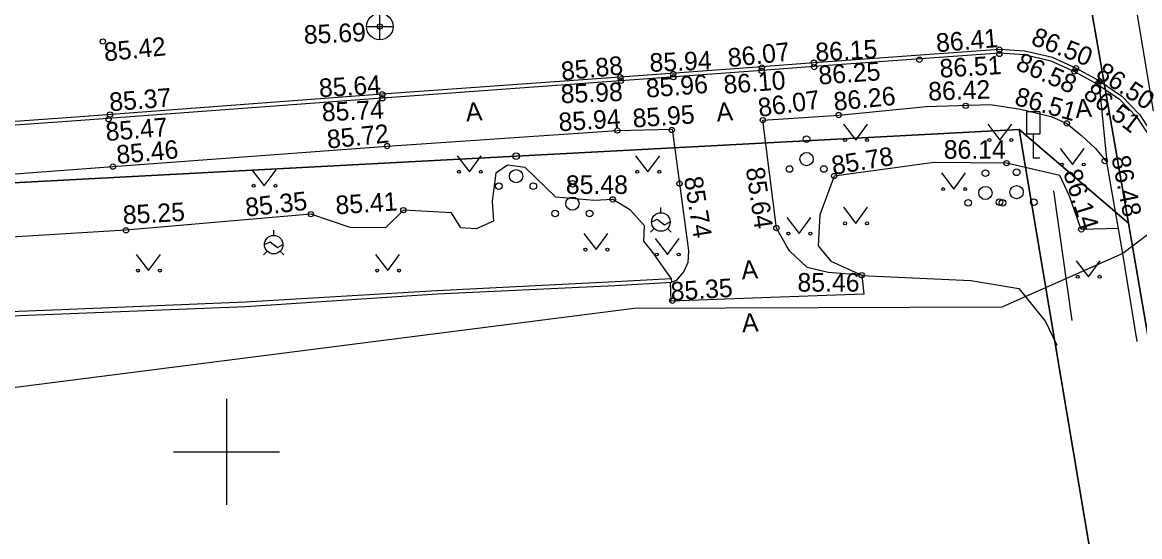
# Model space of a CAD drawing. Extents: x 632023 to 632360, y 6447035 to 6447662.
# Drawn here: x 632242.3 to 632284.46, y 6447196.81 to 6447216.21 of the extents above; entities that cross this region are included whole.
import ezdxf

# ---------------------------------------------------------------- set-up
doc = ezdxf.new("R2010")
doc.units = 0
for name, color, linetype in [('GKAEV', 7, 'Continuous'), ('HALJASTUS', 7, 'Continuous'), ('KKAEV', 7, 'Continuous'), ('KORGUS-EH2000', 7, 'Continuous'), ('LIIKLUS', 7, 'Continuous'), ('MOOTPIIR', 7, 'Continuous'), ('PIIR', 7, 'Continuous'), ('PUU', 7, 'Continuous'), ('TEE', 7, 'Continuous'), ('VORK', 7, 'Continuous')]:
    doc.layers.add(name, color=color, linetype=linetype)

msp = doc.modelspace()

# ---------------------------------------------------------------- linework, layer by layer
at = {"layer": 'GKAEV'}
for p, q in [((632266.39, 6447209.03), (632266.39, 6447209.227)), ((632266.044, 6447208.68), (632266.251, 6447208.784)), ((632266.251, 6447208.784), (632266.529, 6447208.576)), ((632266.529, 6447208.576), (632266.736, 6447208.68)), ((632251.782, 6447208.176), (632251.782, 6447208.373)), ((632266.143, 6447208.433), (632266.003, 6447208.293)), ((632266.637, 6447208.433), (632266.777, 6447208.293)), ((632251.436, 6447207.826), (632251.643, 6447207.93)), ((632251.643, 6447207.93), (632251.921, 6447207.722)), ((632251.535, 6447207.579), (632251.395, 6447207.439)), ((632251.921, 6447207.722), (632252.128, 6447207.826)), ((632252.029, 6447207.579), (632252.169, 6447207.439))]:
    msp.add_line(p, q, dxfattribs=at)
for centre in [(632266.39, 6447208.68), (632251.782, 6447207.826)]:
    msp.add_circle(centre, 0.35, dxfattribs=at)
at = {"layer": 'HALJASTUS'}
for p, q in [((632273.279, 6447212.377), (632273.743, 6447211.77)), ((632273.743, 6447211.77), (632274.188, 6447212.377)), ((632278.723, 6447212.377), (632279.186, 6447211.77)), ((632279.186, 6447211.77), (632279.632, 6447212.377)), ((632281.457, 6447211.457), (632281.92, 6447210.85)), ((632281.92, 6447210.85), (632282.366, 6447211.457)), ((632258.707, 6447211.181), (632259.17, 6447210.574)), ((632259.17, 6447210.574), (632259.616, 6447211.181)), ((632265.438, 6447211.181), (632265.902, 6447210.574)), ((632265.902, 6447210.574), (632266.347, 6447211.181)), ((632250.96, 6447210.654), (632251.423, 6447210.047)), ((632251.423, 6447210.047), (632251.869, 6447210.654)), ((632276.98, 6447210.53), (632277.443, 6447209.923)), ((632277.443, 6447209.923), (632277.889, 6447210.53)), ((632281.21, 6447209.855), (632281.902, 6447204.964)), ((632273.279, 6447209.234), (632273.743, 6447208.628)), ((632273.743, 6447208.628), (632274.188, 6447209.234)), ((632271.14, 6447208.848), (632271.603, 6447208.242)), ((632271.603, 6447208.242), (632272.049, 6447208.848)), ((632263.483, 6447208.243), (632263.946, 6447207.636)), ((632263.946, 6447207.636), (632264.392, 6447208.243)), ((632266.172, 6447208.059), (632266.635, 6447207.453)), ((632266.635, 6447207.453), (632267.081, 6447208.059)), ((632246.597, 6447207.453), (632247.06, 6447206.846)), ((632247.06, 6447206.846), (632247.506, 6447207.453)), ((632255.623, 6447207.453), (632256.086, 6447206.846)), ((632256.086, 6447206.846), (632256.532, 6447207.453)), ((632282.057, 6447207.22), (632282.52, 6447206.613)), ((632282.52, 6447206.613), (632282.966, 6447207.22))]:
    msp.add_line(p, q, dxfattribs=at)
for points in [[(632266.789, 6447206.539), (632266.097, 6447207.519), (632265.747, 6447207.958), (632265.776, 6447208.535), (632265.248, 6447209.132), (632264.573, 6447209.533), (632263.878, 6447209.494), (632262.423, 6447209.622), (632261.266, 6447210.731), (632260.599, 6447210.825), (632260.166, 6447210.524), (632260.025, 6447209.462), (632260.073, 6447208.711), (632259.418, 6447208.418), (632258.841, 6447208.457), (632258.488, 6447209.024), (632256.675, 6447209.125), (632256.004, 6447208.454), (632254.661, 6447208.466), (632253.181, 6447208.976), (632246.208, 6447208.365), (632241.463, 6447208.088)], [(632283.661, 6447208.429), (632282.255, 6447208.4), (632281.807, 6447209.656), (632281.447, 6447210.439), (632279.433, 6447210.899), (632276.698, 6447210.924), (632272.931, 6447210.414), (632272.39, 6447208.944), (632272.321, 6447207.774), (632272.809, 6447207.204), (632273.971, 6447206.674)]]:
    msp.add_lwpolyline(points, dxfattribs=at)
for centre in [(632273.342, 6447211.77), (632274.171, 6447211.77), (632278.785, 6447211.77), (632279.614, 6447211.77), (632281.519, 6447210.85), (632282.348, 6447210.85), (632258.769, 6447210.574), (632259.598, 6447210.574), (632265.501, 6447210.574), (632266.33, 6447210.574), (632251.022, 6447210.047), (632251.851, 6447210.047), (632277.042, 6447209.923), (632277.871, 6447209.923), (632273.342, 6447208.628), (632274.171, 6447208.628), (632271.202, 6447208.242), (632272.031, 6447208.242), (632263.545, 6447207.636), (632264.374, 6447207.636), (632266.234, 6447207.453), (632267.063, 6447207.453), (632246.659, 6447206.846), (632247.488, 6447206.846), (632255.685, 6447206.846), (632256.514, 6447206.846), (632282.119, 6447206.613), (632282.948, 6447206.613)]:
    msp.add_circle(centre, 0.055, dxfattribs=at)
at = {"layer": 'KKAEV'}
for p, q in [((632255.786, 6447215.556), (632255.786, 6447216.556)), ((632255.286, 6447216.056), (632256.286, 6447216.056))]:
    msp.add_line(p, q, dxfattribs=at)
msp.add_circle((632255.786, 6447216.056), 0.5, dxfattribs=at)
at = {"layer": 'KORGUS-EH2000'}
for centre in [(632255.786, 6447216.056), (632245.336, 6447215.492), (632279.164, 6447215.185), (632279.164, 6447215.022), (632270.202, 6447214.505), (632272.167, 6447214.688), (632272.177, 6447214.524), (632276.147, 6447214.804), (632282.054, 6447214.481), (632264.859, 6447214.142), (632266.856, 6447214.265), (632266.862, 6447214.143), (632270.195, 6447214.384), (632282, 6447214.36), (632264.882, 6447214.005), (632282.888, 6447213.898), (632282.951, 6447213.989), (632255.878, 6447213.498), (632255.88, 6447213.348), (632277.895, 6447213.064), (632245.546, 6447212.557), (632245.606, 6447212.737), (632270.24, 6447212.524), (632273.1, 6447212.714), (632281.71, 6447212.399), (632264.747, 6447212.13), (632266.803, 6447212.151), (632256.061, 6447211.545), (632245.716, 6447210.768), (632279.433, 6447210.899), (632283.138, 6447210.979), (632272.931, 6447210.414), (632267.092, 6447210.13), (632264.573, 6447209.533), (632256.675, 6447209.125), (632253.181, 6447208.976), (632246.208, 6447208.365), (632270.75, 6447208.451), (632282.255, 6447208.4), (632273.971, 6447206.674), (632266.826, 6447205.709)]:
    msp.add_circle(centre, 0.1, dxfattribs=at)
at = {"layer": 'LIIKLUS'}
for p, q in [((632280.189, 6447212.839), (632280.189, 6447211.989)), ((632280.689, 6447212.839), (632280.189, 6447212.839)), ((632280.689, 6447212.839), (632280.689, 6447211.989)), ((632280.689, 6447211.989), (632280.189, 6447211.989)), ((632280.439, 6447211.989), (632280.439, 6447211.089)), ((632280.689, 6447211.089), (632280.439, 6447211.089))]:
    msp.add_line(p, q, dxfattribs=at)
at = {"layer": 'MOOTPIIR'}
msp.add_lwpolyline([(632286.923, 6447209.843), (632283.827, 6447207.494), (632279.251, 6447205.467), (632265.385, 6447205.41), (632212.195, 6447198.62), (632184.634, 6447195.523), (632182.986, 6447176.571), (632176.053, 6447162.819), (632168.438, 6447155.374), (632165.54, 6447147.589), (632162.585, 6447141.963)], dxfattribs=at)
at = {"layer": 'PIIR'}
for points in [[(632310.075, 6447061.922), (632307.16, 6447073.73), (632300.78, 6447111.8), (632292.9, 6447155.68), (632292.47, 6447159.6), (632284.03, 6447208.63), (632281.89, 6447221.04), (632280.98, 6447226.83), (632274.57, 6447267.91), (632268.55, 6447300.62), (632266.94, 6447300.18), (632247.97, 6447423.58)], [(632307.178, 6447063.273), (632304.59, 6447078.01), (632302.31, 6447090.59), (632301.19, 6447097), (632300.66, 6447100.07), (632298.85, 6447109.91), (632298.19, 6447113.02), (632297.43, 6447115.95), (632296.75, 6447118.96), (632295.36, 6447125.09), (632293.92, 6447131.46), (632293.21, 6447134.58), (632292.47, 6447138.02), (632286.2, 6447174.79), (632279.91, 6447212.17), (632284.03, 6447208.63), (632292.47, 6447159.6), (632292.9, 6447155.68), (632300.78, 6447111.8), (632307.16, 6447073.73), (632309.813, 6447062.983)]]:
    msp.add_lwpolyline(points, dxfattribs=at)
for points in [[(632033.38, 6447247), (632023.34, 6447240.71), (632028.64, 6447262.13), (632032.63, 6447258), (632080.2, 6447243.68), (632095.23, 6447237.72), (632152.89, 6447219.66), (632194.11, 6447217.13), (632276.98, 6447223.12), (632277.88, 6447223.96), (632280.98, 6447226.83), (632281.89, 6447221.04), (632284.03, 6447208.63), (632279.91, 6447212.17), (632218.68, 6447208.92), (632181.18, 6447207.06), (632170.71, 6447206.69), (632121.11, 6447219.87)], [(632218.68, 6447208.92), (632279.91, 6447212.17), (632286.2, 6447174.79), (632261.4, 6447171.42), (632220.09, 6447166.23)]]:
    msp.add_lwpolyline(points, close=True, dxfattribs=at)
at = {"layer": 'PUU'}
for centre, radius in [((632271.89, 6447211.805), 0.125), ((632260.928, 6447211.16), 0.125), ((632271.89, 6447211.055), 0.25), ((632271.24, 6447210.68), 0.125), ((632272.54, 6447210.68), 0.125), ((632260.928, 6447210.41), 0.25), ((632278.635, 6447210.525), 0.125), ((632279.814, 6447210.555), 0.125), ((632260.278, 6447210.035), 0.125), ((632261.578, 6447210.035), 0.125), ((632263.053, 6447210.122), 0.125), ((632278.635, 6447209.775), 0.25), ((632279.814, 6447209.805), 0.25), ((632263.053, 6447209.372), 0.25), ((632277.985, 6447209.4), 0.125), ((632279.164, 6447209.43), 0.125), ((632279.285, 6447209.4), 0.125), ((632280.464, 6447209.43), 0.125), ((632262.403, 6447208.997), 0.125), ((632263.703, 6447208.997), 0.125)]:
    msp.add_circle(centre, radius, dxfattribs=at)
at = {"layer": 'TEE'}
for points in [[(632285.051, 6447211.795), (632285.155, 6447211.811), (632284.599, 6447215.139), (632284.081, 6447218.23), (632283.499, 6447221.655), (632282.997, 6447224.689), (632282.561, 6447225.721)], [(632282.951, 6447213.989), (632282.054, 6447214.481), (632281.164, 6447214.884), (632280.118, 6447215.128), (632279.164, 6447215.185), (632272.167, 6447214.688), (632270.202, 6447214.535), (632264.859, 6447214.142), (632255.878, 6447213.498), (632244.314, 6447212.641), (632234.249, 6447211.92), (632227.521, 6447211.434), (632222.536, 6447211.191), (632215.662, 6447210.841), (632211.12, 6447210.614), (632206.298, 6447210.374), (632196.859, 6447209.902)], [(632282.951, 6447213.989), (632282.884, 6447213.866), (632281.991, 6447214.356), (632281.119, 6447214.751), (632280.098, 6447214.989), (632279.165, 6447215.045), (632272.177, 6447214.548), (632270.213, 6447214.395), (632264.869, 6447214.002), (632255.888, 6447213.358), (632244.324, 6447212.501), (632234.259, 6447211.78), (632227.529, 6447211.294), (632222.543, 6447211.051), (632215.669, 6447210.701), (632211.127, 6447210.474), (632206.305, 6447210.234), (632196.866, 6447209.762)], [(632282.884, 6447213.866), (632283.697, 6447213.318), (632284.349, 6447212.636), (632284.906, 6447211.788), (632285.208, 6447210.868), (632285.695, 6447207.907), (632286.275, 6447204.475)], [(632282.927, 6447213.837), (632283.216, 6447210.932)], [(632282.951, 6447213.989), (632283.788, 6447213.426), (632284.459, 6447212.723), (632285.033, 6447211.849), (632285.344, 6447210.901), (632285.833, 6447207.93), (632286.413, 6447204.498)], [(632273.971, 6447206.674), (632272.709, 6447206.776), (632271.909, 6447206.965), (632271.249, 6447207.59), (632271.131, 6447207.786), (632270.75, 6447208.451), (632270.24, 6447212.524), (632273.1, 6447212.714), (632276.396, 6447213.038), (632278.824, 6447213.113), (632279.959, 6447212.937), (632281.123, 6447212.663), (632281.71, 6447212.399), (632282.258, 6447211.949), (632282.786, 6447211.45), (632283.216, 6447210.932)], [(632227.846, 6447205.715), (632227.702, 6447209.431), (632227.759, 6447209.459), (632234.113, 6447209.9), (632245.716, 6447210.768), (632256.061, 6447211.545), (632264.747, 6447212.13), (632266.818, 6447212.184), (632267.092, 6447210.13), (632267.431, 6447207.588), (632267.404, 6447207.154), (632267.251, 6447206.816), (632266.973, 6447206.471), (632266.803, 6447206.406)], [(632284.357, 6447204.165), (632283.827, 6447207.494), (632283.216, 6447210.932)], [(632273.971, 6447206.674), (632274.045, 6447205.959), (632270.54, 6447205.833), (632266.776, 6447205.694), (632266.76, 6447206.403)], [(632273.971, 6447206.674), (632274.235, 6447206.653), (632278.08, 6447206.471), (632279.893, 6447206.175), (632280.902, 6447204.924), (632281.329, 6447204.029)]]:
    msp.add_lwpolyline(points, dxfattribs=at)
msp.add_lwpolyline([(632266.789, 6447206.539), (632264.663, 6447206.423), (632257.931, 6447206.085), (632250.711, 6447205.649), (632243.78, 6447205.371), (632236.052, 6447205.068), (632228.78, 6447204.577), (632228.8, 6447204.401), (632236.059, 6447204.913), (632243.785, 6447205.22), (632250.73, 6447205.492), (632257.951, 6447205.973), (632264.655, 6447206.277), (632266.803, 6447206.406)], close=True, dxfattribs=at)
at = {"layer": 'VORK'}
for p, q in [((632250, 6447202), (632250, 6447198)), ((632248, 6447200), (632252, 6447200))]:
    msp.add_line(p, q, dxfattribs=at)

# ---------------------------------------------------------------- texts
at = {"layer": 'KORGUS-EH2000'}
for s, rotation, p in [('85.69', 2.5638, (632252.933, 6447215.397)), ('86.41', 4.7983, (632276.802, 6447215.086)), ('86.50', 338.4814, (632280.318, 6447215.397)), ('85.42', 5.7377, (632245.411, 6447214.739)), ('86.07', 6.1939, (632268.956, 6447214.521)), ('86.15', 3.2518, (632272.239, 6447214.735)), ('85.94', 2.2756, (632265.976, 6447214.342)), ('86.58', 335.9513, (632279.736, 6447214.457)), ('85.88', 5.8508, (632262.66, 6447214.016)), ('86.25', 4.1039, (632272.36, 6447213.864)), ('86.51', 3.4682, (632276.927, 6447214.123)), ('86.50', 326.7064, (632282.759, 6447214.166)), ('85.64', 3.3665, (632253.508, 6447213.384)), ('85.96', 4.514, (632265.853, 6447213.368)), ('86.10', 4.4426, (632268.781, 6447213.511)), ('85.37', 4.6177, (632245.605, 6447212.854)), ('85.98', 2.3323, (632262.624, 6447213.156)), ('86.26', 5.6774, (632272.943, 6447212.872)), ('86.42', 2.0382, (632276.489, 6447213.257)), ('86.51', 344.3379, (632279.696, 6447213.112)), ('86.51', 322.75, (632282.286, 6447213.418)), ('86.07', 8.0908, (632270.109, 6447212.64)), ('85.74', 2.7758, (632253.614, 6447212.472)), ('85.94', 3.7052, (632262.552, 6447212.098)), ('85.95', 3.9387, (632265.349, 6447212.241)), ('85.47', 4.8181, (632245.468, 6447211.732)), ('85.72', 5.8446, (632253.827, 6447211.446)), ('85.46', 5.3977, (632245.879, 6447210.867)), ('85.78', 9.4623, (632272.894, 6447210.454)), ('86.48', 281.4337, (632283.389, 6447211.119)), ('85.74', 279.1762, (632267.26, 6447210.346)), ('85.64', 278.3659, (632269.595, 6447210.701)), ('86.14', 287.4748, (632281.565, 6447210.547)), ('85.35', 6.5142, (632250.749, 6447208.877)), ('85.41', 3.7395, (632254.135, 6447208.966)), ('85.25', 3.1068, (632246.108, 6447208.596)), ('85.35', 3.6239, (632266.781, 6447205.708))]:
    msp.add_text(s, height=0.7, rotation=rotation, dxfattribs=at).set_placement(p)
for s, p in [('86.14', (632277.063, 6447211.067)), ('85.48', (632262.805, 6447209.738)), ('85.46', (632271.544, 6447206.052))]:
    msp.add_text(s, height=0.7, dxfattribs=at).set_placement(p)
at = {"layer": 'TEE'}
for rotation, p in [(4.4296, (632282.049, 6447212.602)), (4.4296, (632259.052, 6447212.469)), (4.4296, (632268.51, 6447212.469)), (4.4296, (632269.45, 6447206.508)), (2.9566, (632269.465, 6447204.518))]:
    msp.add_text('A', height=0.7, rotation=rotation, dxfattribs=at).set_placement(p)

doc.saveas('drawing.dxf')
